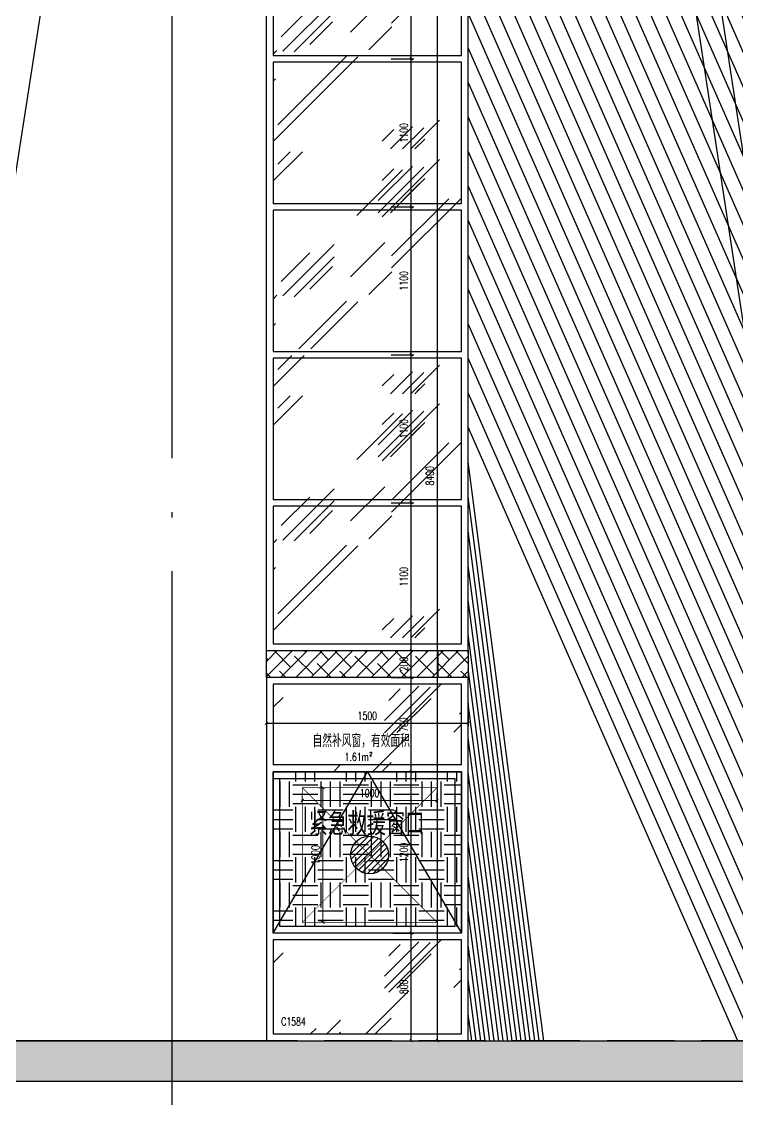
# Model space of a CAD drawing. Extents: x -4210259 to 293730, y -7499 to 868879.
# Drawn here: x -993139 to -987821, y 516801 to 524815 of the extents above; entities that cross this region are included whole.
import ezdxf

# ---------------------------------------------------------------- set-up
doc = ezdxf.new("R2010")
doc.units = 0
doc.header["$LTSCALE"] = 1000
doc.header["$MEASUREMENT"] = 0
for name, pattern in [('__DASH', [0.35, 0.25, -0.1]), ('DASH', [0.35, 0.25, -0.1]), ('DOTE', [2.4200000000000004, 2, -0.2, 0.02, -0.2])]:
    doc.linetypes.add(name, pattern=pattern)
doc.layers.get('Defpoints').update_dxf_attribs({"color": 210})
for name, color, linetype in [('A-AXIS-DOTE', 14, 'DOTE'), ('A-HATCH-2', 251, 'Continuous'), ('A-LIN-V', 9, 'Continuous'), ('A-WINDOW', 140, 'Continuous'), ('A-彩色打印层', 22, 'Continuous'), ('A-门窗表显示尺寸', 160, 'Continuous'), ('AS-WALL', 40, 'Continuous'), ('AXIS', 3, 'Continuous'), ('PUB_DIM', 3, 'Continuous'), ('SPACE', 7, 'Continuous'), ('SPACE_HATCH', 8, 'Continuous')]:
    doc.layers.add(name, color=color, linetype=linetype)
doc.layers.add('A-WALL-HATCH', color=8, linetype='Continuous', lineweight=13)
doc.styles.add('_TCH_DIM_T3', font='SIMPLEX', dxfattribs={"width": 0.7058823529411765, "bigfont": 'GBCBIG'})
doc.styles.add('_TCH_SPACE', font='SIMPLEX', dxfattribs={"height": 5, "bigfont": 'GBCBIG'})
doc.styles.add('A-DIM_T3', font='SIMPLEX', dxfattribs={"width": 0.7058823529411765, "bigfont": 'GBCBIG'})
doc.styles.add('A-STANDARD', font='SIMPLEX', dxfattribs={"bigfont": 'GBCBIG'})
doc.styles.add('STYLE1', font='')
doc.styles.get('STYLE1').set_extended_font_data('SimSun')
doc.dimstyles.new('_TCH_ARCH&&20', dxfattribs={"dimtxt": 59.5, "dimasz": 20, "dimexe": 20, "dimexo": 20, "dimgap": 25.25, "dimtad": 1, "dimdec": 0, "dimzin": 0, "dimdsep": 46, "dimtxsty": '_TCH_DIM_T3', "dimblk": 'ARCHTICK', "dimcen": 0.09, "dimclrt": 7, "dimazin": 2, "dimtfac": 1, "dimtdec": 0, "dimtix": 1, "dimtmove": 2, "dimatfit": 3, "dimfxl": 0, "dimtolj": 1, "dimtzin": 0, "dimarcsym": 0})
doc.dimstyles.new('A-DIM&&20', dxfattribs={"dimtxt": 59.5, "dimasz": 20, "dimexe": 20, "dimexo": 20, "dimgap": 25.25, "dimtad": 1, "dimdec": 0, "dimzin": 0, "dimdsep": 46, "dimtxsty": 'A-DIM_T3', "dimblk": 'ARCHTICK', "dimcen": 0.09, "dimclrt": 7, "dimazin": 2, "dimtfac": 1, "dimtdec": 0, "dimtix": 1, "dimtmove": 2, "dimatfit": 3, "dimfxl": 0, "dimtolj": 1, "dimtzin": 0, "dimarcsym": 0})

# ---------------------------------------------------------------- blocks, each defined once
blk = doc.blocks.new('_ArchTick')
at = {"color": 0, "linetype": 'ByBlock', "const_width": 0.4}
blk.add_lwpolyline([(-0.5, -0.5), (0.5, 0.5)], dxfattribs=at)
blk = doc.blocks.new('*D1228')
at = {"layer": 'A-门窗表显示尺寸', "color": 0, "lineweight": -2}
for p, q in [((-1802664.319735164, 520137.4520265377), (-1802494.319735164, 520137.4520265377)), ((-1802514.319735164, 519937.4520265377), (-1802514.319735164, 520137.4520265377)), ((-1802664.319735164, 519937.4520265377), (-1802494.319735164, 519937.4520265377))]:
    blk.add_line(p, q, dxfattribs=at)
at = {"layer": 'Defpoints', "color": 0}
for p in [(-1802684.319735164, 520137.4520265377), (-1802514.319735164, 520137.4520265377), (-1802684.319735164, 519937.4520265377)]:
    blk.add_point(p, dxfattribs=at)
at = {"layer": 'A-门窗表显示尺寸', "color": 0, "lineweight": -2, "xscale": 20, "yscale": 20, "zscale": 20}
for p, rotation in [((-1802514.319735164, 520137.4520265377), 90), ((-1802514.319735164, 519937.4520265377), 270)]:
    blk.add_blockref('_ArchTick', p, dxfattribs=dict(at, rotation=rotation))
at = {"layer": 'A-门窗表显示尺寸', "color": 7, "insert": (-1802569.319735163, 520037.4520265381), "char_height": 59.5, "attachment_point": 5, "rotation": 90, "style": '_TCH_DIM_T3'}
blk.add_mtext('\\A1;200', dxfattribs=at)
blk = doc.blocks.new('*D1229')
at = {"layer": 'A-门窗表显示尺寸', "color": 0, "lineweight": -2}
for p, q in [((-1802664.319735164, 521237.4520265376), (-1802494.319735164, 521237.4520265376)), ((-1802514.319735164, 520137.4520265377), (-1802514.319735164, 521237.4520265376)), ((-1802664.319735164, 520137.4520265377), (-1802494.319735164, 520137.4520265377))]:
    blk.add_line(p, q, dxfattribs=at)
at = {"layer": 'Defpoints', "color": 0}
for p in [(-1802684.319735164, 521237.4520265376), (-1802514.319735164, 521237.4520265376), (-1802684.319735164, 520137.4520265377)]:
    blk.add_point(p, dxfattribs=at)
at = {"layer": 'A-门窗表显示尺寸', "color": 0, "lineweight": -2, "xscale": 20, "yscale": 20, "zscale": 20}
for p, rotation in [((-1802514.319735164, 521237.4520265376), 90), ((-1802514.319735164, 520137.4520265377), 270)]:
    blk.add_blockref('_ArchTick', p, dxfattribs=dict(at, rotation=rotation))
at = {"layer": 'A-门窗表显示尺寸', "color": 7, "insert": (-1802569.319735163, 520687.4520265381), "char_height": 59.5, "attachment_point": 5, "rotation": 90, "style": '_TCH_DIM_T3'}
blk.add_mtext('\\A1;1100', dxfattribs=at)
blk = doc.blocks.new('*D1230')
at = {"layer": 'A-门窗表显示尺寸', "color": 0, "lineweight": -2}
for p, q in [((-1802664.319735164, 522337.4520265376), (-1802494.319735164, 522337.4520265376)), ((-1802514.319735164, 521237.4520265376), (-1802514.319735164, 522337.4520265376)), ((-1802664.319735164, 521237.4520265376), (-1802494.319735164, 521237.4520265376))]:
    blk.add_line(p, q, dxfattribs=at)
at = {"layer": 'Defpoints', "color": 0}
for p in [(-1802684.319735164, 522337.4520265376), (-1802514.319735164, 522337.4520265376), (-1802684.319735164, 521237.4520265376)]:
    blk.add_point(p, dxfattribs=at)
at = {"layer": 'A-门窗表显示尺寸', "color": 0, "lineweight": -2, "xscale": 20, "yscale": 20, "zscale": 20}
for p, rotation in [((-1802514.319735164, 522337.4520265376), 90), ((-1802514.319735164, 521237.4520265376), 270)]:
    blk.add_blockref('_ArchTick', p, dxfattribs=dict(at, rotation=rotation))
at = {"layer": 'A-门窗表显示尺寸', "color": 7, "insert": (-1802569.319735163, 521787.452026538), "char_height": 59.5, "attachment_point": 5, "rotation": 90, "style": '_TCH_DIM_T3'}
blk.add_mtext('\\A1;1100', dxfattribs=at)
blk = doc.blocks.new('*D1231')
at = {"layer": 'A-门窗表显示尺寸', "color": 0, "lineweight": -2}
for p, q in [((-1802664.319735164, 523437.4520265376), (-1802494.319735164, 523437.4520265376)), ((-1802514.319735164, 522337.4520265376), (-1802514.319735164, 523437.4520265376)), ((-1802664.319735164, 522337.4520265376), (-1802494.319735164, 522337.4520265376))]:
    blk.add_line(p, q, dxfattribs=at)
at = {"layer": 'Defpoints', "color": 0}
for p in [(-1802684.319735164, 523437.4520265376), (-1802514.319735164, 523437.4520265376), (-1802684.319735164, 522337.4520265376)]:
    blk.add_point(p, dxfattribs=at)
at = {"layer": 'A-门窗表显示尺寸', "color": 0, "lineweight": -2, "xscale": 20, "yscale": 20, "zscale": 20}
for p, rotation in [((-1802514.319735164, 523437.4520265376), 90), ((-1802514.319735164, 522337.4520265376), 270)]:
    blk.add_blockref('_ArchTick', p, dxfattribs=dict(at, rotation=rotation))
at = {"layer": 'A-门窗表显示尺寸', "color": 7, "insert": (-1802569.319735163, 522887.452026538), "char_height": 59.5, "attachment_point": 5, "rotation": 90, "style": '_TCH_DIM_T3'}
blk.add_mtext('\\A1;1100', dxfattribs=at)
blk = doc.blocks.new('*D1232')
at = {"layer": 'A-门窗表显示尺寸', "color": 0, "lineweight": -2}
for p, q in [((-1802664.319735164, 524537.4520265376), (-1802494.319735164, 524537.4520265376)), ((-1802514.319735164, 523437.4520265376), (-1802514.319735164, 524537.4520265376)), ((-1802664.319735164, 523437.4520265376), (-1802494.319735164, 523437.4520265376))]:
    blk.add_line(p, q, dxfattribs=at)
at = {"layer": 'Defpoints', "color": 0}
for p in [(-1802684.319735164, 524537.4520265376), (-1802514.319735164, 524537.4520265376), (-1802684.319735164, 523437.4520265376)]:
    blk.add_point(p, dxfattribs=at)
at = {"layer": 'A-门窗表显示尺寸', "color": 0, "lineweight": -2, "xscale": 20, "yscale": 20, "zscale": 20}
for p, rotation in [((-1802514.319735164, 524537.4520265376), 90), ((-1802514.319735164, 523437.4520265376), 270)]:
    blk.add_blockref('_ArchTick', p, dxfattribs=dict(at, rotation=rotation))
at = {"layer": 'A-门窗表显示尺寸', "color": 7, "insert": (-1802569.319735163, 523987.452026538), "char_height": 59.5, "attachment_point": 5, "rotation": 90, "style": '_TCH_DIM_T3'}
blk.add_mtext('\\A1;1100', dxfattribs=at)
blk = doc.blocks.new('*D1233')
at = {"layer": 'A-门窗表显示尺寸', "color": 0, "lineweight": -2}
for p, q in [((-1802664.319735164, 525637.4520265376), (-1802494.319735164, 525637.4520265376)), ((-1802514.319735164, 524537.4520265376), (-1802514.319735164, 525637.4520265376)), ((-1802664.319735164, 524537.4520265376), (-1802494.319735164, 524537.4520265376))]:
    blk.add_line(p, q, dxfattribs=at)
at = {"layer": 'Defpoints', "color": 0}
for p in [(-1802684.319735164, 525637.4520265376), (-1802514.319735164, 525637.4520265376), (-1802684.319735164, 524537.4520265376)]:
    blk.add_point(p, dxfattribs=at)
at = {"layer": 'A-门窗表显示尺寸', "color": 0, "lineweight": -2, "xscale": 20, "yscale": 20, "zscale": 20}
for p, rotation in [((-1802514.319735164, 525637.4520265376), 90), ((-1802514.319735164, 524537.4520265376), 270)]:
    blk.add_blockref('_ArchTick', p, dxfattribs=dict(at, rotation=rotation))
at = {"layer": 'A-门窗表显示尺寸', "color": 7, "insert": (-1802569.319735163, 525087.452026538), "char_height": 59.5, "attachment_point": 5, "rotation": 90, "style": '_TCH_DIM_T3'}
blk.add_mtext('\\A1;1100', dxfattribs=at)
blk = doc.blocks.new('*D1234')
at = {"layer": 'A-门窗表显示尺寸', "color": 0, "lineweight": -2}
for p, q in [((-1802644.319735164, 525637.4520265376), (-1802300.000000076, 525637.4520265376)), ((-1802320.000000076, 517237.4520265394), (-1802320.000000076, 525637.4520265376)), ((-1802644.319735164, 517237.4520265394), (-1802300.000000076, 517237.4520265394))]:
    blk.add_line(p, q, dxfattribs=at)
at = {"layer": 'Defpoints', "color": 0}
for p in [(-1802664.319735164, 525637.4520265376), (-1802320.000000076, 525637.4520265376), (-1802664.319735164, 517237.4520265394)]:
    blk.add_point(p, dxfattribs=at)
at = {"layer": 'A-门窗表显示尺寸', "color": 0, "lineweight": -2, "xscale": 20, "yscale": 20, "zscale": 20}
for p, rotation in [((-1802320.000000076, 525637.4520265376), 90), ((-1802320.000000076, 517237.4520265394), 270)]:
    blk.add_blockref('_ArchTick', p, dxfattribs=dict(at, rotation=rotation))
at = {"layer": 'A-门窗表显示尺寸', "color": 7, "insert": (-1802375.000000076, 521437.4520265389), "char_height": 59.5, "attachment_point": 5, "rotation": 90, "style": '_TCH_DIM_T3'}
blk.add_mtext('\\A1;8400', dxfattribs=at)
blk = doc.blocks.new('*D1451')
at = {"layer": 'Defpoints', "color": 0}
for p in [(-1653990, 542178.2995793271), (-1652990, 542178.2995793271), (-1652990, 542105)]:
    blk.add_point(p, dxfattribs=at)
at = {"layer": 'PUB_DIM', "color": 0, "lineweight": -2}
for p, q in [((-1653990, 542158.2995793271), (-1653990, 542085)), ((-1652990, 542158.2995793271), (-1652990, 542085)), ((-1653990, 542105), (-1652990, 542105))]:
    blk.add_line(p, q, dxfattribs=at)
at = {"layer": 'PUB_DIM', "color": 0, "lineweight": -2, "xscale": 20, "yscale": 20, "zscale": 20, "rotation": 180}
blk.add_blockref('_ArchTick', (-1653990, 542105), dxfattribs=at)
at = {"layer": 'PUB_DIM', "color": 0, "lineweight": -2, "xscale": 20, "yscale": 20, "zscale": 20}
blk.add_blockref('_ArchTick', (-1652990, 542105), dxfattribs=at)
at = {"layer": 'PUB_DIM', "color": 7, "insert": (-1653490, 542160), "char_height": 59.5, "attachment_point": 5, "style": '_TCH_DIM_T3'}
blk.add_mtext('\\A1;1000', dxfattribs=at)
blk = doc.blocks.new('*D1452')
at = {"layer": 'Defpoints', "color": 0}
for p in [(-1653888.7840406, 542199.6257803998), (-1653837.373280651, 542199.6257803998), (-1653888.7840406, 541199.6257804)]:
    blk.add_point(p, dxfattribs=at)
at = {"layer": 'PUB_DIM', "color": 0, "lineweight": -2}
for p, q in [((-1653868.7840406, 542199.6257803998), (-1653817.373280651, 542199.6257803998)), ((-1653837.373280651, 541199.6257804), (-1653837.373280651, 542199.6257803998)), ((-1653868.7840406, 541199.6257804), (-1653817.373280651, 541199.6257804))]:
    blk.add_line(p, q, dxfattribs=at)
at = {"layer": 'PUB_DIM', "color": 0, "lineweight": -2, "xscale": 20, "yscale": 20, "zscale": 20}
for p, rotation in [((-1653837.373280651, 542199.6257803998), 90), ((-1653837.373280651, 541199.6257804), 270)]:
    blk.add_blockref('_ArchTick', p, dxfattribs=dict(at, rotation=rotation))
at = {"layer": 'PUB_DIM', "color": 7, "insert": (-1653892.37328065, 541699.6257804002), "char_height": 59.5, "attachment_point": 5, "rotation": 90, "style": '_TCH_DIM_T3'}
blk.add_mtext('\\A1;1000', dxfattribs=at)
blk = doc.blocks.new('*D1310')
at = {"layer": 'A-门窗表显示尺寸', "color": 0, "lineweight": -2}
for p, q in [((-1821550.399671284, 519937.4520265376), (-1821394.319734998, 519937.4520265376)), ((-1821414.319734998, 519237.4520265125), (-1821414.319734998, 519937.4520265376)), ((-1821550.399671284, 519237.4520265125), (-1821394.319734998, 519237.4520265125))]:
    blk.add_line(p, q, dxfattribs=at)
at = {"layer": 'Defpoints', "color": 0}
for p in [(-1821570.399671284, 519937.4520265376), (-1821414.319734998, 519937.4520265376), (-1821570.399671284, 519237.4520265125)]:
    blk.add_point(p, dxfattribs=at)
at = {"layer": 'A-门窗表显示尺寸', "color": 0, "lineweight": -2, "xscale": 20, "yscale": 20, "zscale": 20}
for p, rotation in [((-1821414.319734998, 519937.4520265376), 90), ((-1821414.319734998, 519237.4520265125), 270)]:
    blk.add_blockref('_ArchTick', p, dxfattribs=dict(at, rotation=rotation))
at = {"layer": 'A-门窗表显示尺寸', "color": 7, "insert": (-1821469.319734997, 519587.4520265255), "char_height": 59.5, "attachment_point": 5, "rotation": 90, "style": 'A-DIM_T3'}
blk.add_mtext('\\A1;700', dxfattribs=at)
blk = doc.blocks.new('*D1311')
at = {"layer": 'A-门窗表显示尺寸', "color": 0, "lineweight": -2}
for p, q in [((-1821550.399671284, 519237.4520265125), (-1821394.319734998, 519237.4520265125)), ((-1821414.319734998, 518037.4520265125), (-1821414.319734998, 519237.4520265125)), ((-1821550.399671284, 518037.4520265125), (-1821394.319734998, 518037.4520265125))]:
    blk.add_line(p, q, dxfattribs=at)
at = {"layer": 'Defpoints', "color": 0}
for p in [(-1821570.399671284, 519237.4520265125), (-1821414.319734998, 519237.4520265125), (-1821570.399671284, 518037.4520265125)]:
    blk.add_point(p, dxfattribs=at)
at = {"layer": 'A-门窗表显示尺寸', "color": 0, "lineweight": -2, "xscale": 20, "yscale": 20, "zscale": 20}
for p, rotation in [((-1821414.319734998, 519237.4520265125), 90), ((-1821414.319734998, 518037.4520265125), 270)]:
    blk.add_blockref('_ArchTick', p, dxfattribs=dict(at, rotation=rotation))
at = {"layer": 'A-门窗表显示尺寸', "color": 7, "insert": (-1821469.319734997, 518637.4520265129), "char_height": 59.5, "attachment_point": 5, "rotation": 90, "style": 'A-DIM_T3'}
blk.add_mtext('\\A1;1200', dxfattribs=at)
blk = doc.blocks.new('*D1312')
at = {"layer": 'A-门窗表显示尺寸', "color": 0, "lineweight": -2}
for p, q in [((-1821550.399671284, 518037.4520265125), (-1821394.319734998, 518037.4520265125)), ((-1821414.319734998, 517237.4520265394), (-1821414.319734998, 518037.4520265125)), ((-1821550.399671284, 517237.4520265394), (-1821394.319734998, 517237.4520265394))]:
    blk.add_line(p, q, dxfattribs=at)
at = {"layer": 'Defpoints', "color": 0}
for p in [(-1821570.399671284, 518037.4520265125), (-1821414.319734998, 518037.4520265125), (-1821570.399671284, 517237.4520265394)]:
    blk.add_point(p, dxfattribs=at)
at = {"layer": 'A-门窗表显示尺寸', "color": 0, "lineweight": -2, "xscale": 20, "yscale": 20, "zscale": 20}
for p, rotation in [((-1821414.319734998, 518037.4520265125), 90), ((-1821414.319734998, 517237.4520265394), 270)]:
    blk.add_blockref('_ArchTick', p, dxfattribs=dict(at, rotation=rotation))
at = {"layer": 'A-门窗表显示尺寸', "color": 7, "insert": (-1821469.319734997, 517637.4520265263), "char_height": 59.5, "attachment_point": 5, "rotation": 90, "style": 'A-DIM_T3'}
blk.add_mtext('\\A1;800', dxfattribs=at)
blk = doc.blocks.new('*D1313')
at = {"layer": 'A-门窗表显示尺寸', "color": 0, "lineweight": -2}
for p, q in [((-1822490.399681424, 519747.4520265373), (-1822490.399681424, 519577.9616212295)), ((-1820990.399681253, 519747.4520265373), (-1820990.399681253, 519577.9616212295)), ((-1822490.399681424, 519597.9616212295), (-1820990.399681253, 519597.9616212295))]:
    blk.add_line(p, q, dxfattribs=at)
at = {"layer": 'Defpoints', "color": 0}
for p in [(-1822490.399681424, 519767.4520265373), (-1820990.399681253, 519767.4520265373), (-1820990.399681253, 519597.9616212295)]:
    blk.add_point(p, dxfattribs=at)
at = {"layer": 'A-门窗表显示尺寸', "color": 0, "lineweight": -2, "xscale": 20, "yscale": 20, "zscale": 20, "rotation": 180}
blk.add_blockref('_ArchTick', (-1822490.399681424, 519597.9616212295), dxfattribs=at)
at = {"layer": 'A-门窗表显示尺寸', "color": 0, "lineweight": -2, "xscale": 20, "yscale": 20, "zscale": 20}
blk.add_blockref('_ArchTick', (-1820990.399681253, 519597.9616212295), dxfattribs=at)
at = {"layer": 'A-门窗表显示尺寸', "color": 7, "insert": (-1821740.399681339, 519652.9616212295), "char_height": 59.5, "attachment_point": 5, "style": 'A-DIM_T3'}
blk.add_mtext('\\A1;1500', dxfattribs=at)
blk = doc.blocks.new('C1454')
at = {"layer": 'A-HATCH-2'}
h = blk.add_hatch(dxfattribs=at)
h.set_pattern_fill('ANSI38', color=256, scale=50)
h.set_pattern_definition([(45, (0, 0), (-56.12660075668221, 56.12660075668221), []), (135, (0, 0), (-168.3798022700466, 56.12660075668222), [198.4375, -119.0625])])
h.paths.add_polyline_path([(-1803590.3996815, 520137.4520265375), (-1802090.399681419, 520137.4520265375), (-1802090.399681419, 519937.4520265375), (-1803590.3996815, 519937.4520265375)])
at = {"layer": 'A-WALL-HATCH'}
h = blk.add_hatch(dxfattribs=at)
h.set_pattern_fill('玻璃2', color=256, scale=100)
h.set_pattern_definition([(45, (2950370.000000008, 40.00000002526212), (0, 1527.350647362943), [600, -360, 600, -360, 240, -523.28157]), (45, (2950340.000000008, 70.00000002526212), (0, 1527.350647362943), [480, -600, 360, -360, 420, -463.28157]), (45, (2950340.000000008, 160.0000000252621), (0, 1527.350647362943), [360, -720, 240, -360, 540, -463.28157]), (45, (2950430.000000008, 70.00000002526212), (0, 1527.350647362943), [360, -720, 300, -1303.2815]), (45, (2950520.000000008, 160.0000000252621), (0, 1527.350647362943), [180, -900, 120, -1483.2815]), (45, (2950370.000000008, 310.0000000252621), (0, 1527.350647362943), [120, -900, 120, -480, 300, -763.28157]), (45, (2950910.000000008, 220.0000000252621), (0, 1527.350647362943), [600, -900, 720, -475.28157]), (45, (2950910.000000008, 130.0000000252621), (0, 1527.350647362943), [840, -600, 900, -355.28157]), (45, (2951060.000000008, 250.0000000252621), (0, -1697.056274847714), [600, -840, 480, -763.28157]), (45, (2950970.000000008, 430.0000000252621), (0, 1527.350647362943), [300, -1200, 360, -823.28157]), (45, (2951150.000000008, 340.0000000252621), (0, 1527.350647362943), [240, -1200, 240, -1003.2815])])
h.paths.add_polyline_path([(-1803540.399681425, 523867.4520265374), (-1802140.399681419, 523867.4520265374), (-1802140.399681419, 525567.4520265374), (-1803540.399681425, 525567.4520265374)])
h = blk.add_hatch(dxfattribs=at)
h.set_pattern_fill('玻璃2', color=256, scale=100)
h.set_pattern_definition([(45, (2950370.000000008, -1779.999999974738), (0, 1527.350647362943), [600, -360, 600, -360, 240, -523.28157]), (45, (2950340.000000008, -1749.999999974738), (0, 1527.350647362943), [480, -600, 360, -360, 420, -463.28157]), (45, (2950340.000000008, -1659.999999974738), (0, 1527.350647362943), [360, -720, 240, -360, 540, -463.28157]), (45, (2950430.000000008, -1749.999999974738), (0, 1527.350647362943), [360, -720, 300, -1303.2815]), (45, (2950520.000000008, -1659.999999974738), (0, 1527.350647362943), [180, -900, 120, -1483.2815]), (45, (2950370.000000008, -1509.999999974738), (0, 1527.350647362943), [120, -900, 120, -480, 300, -763.28157]), (45, (2950910.000000008, -1599.999999974738), (0, 1527.350647362943), [600, -900, 720, -475.28157]), (45, (2950910.000000008, -1689.999999974738), (0, 1527.350647362943), [840, -600, 900, -355.28157]), (45, (2951060.000000008, -1569.999999974738), (0, -1697.056274847714), [600, -840, 480, -763.28157]), (45, (2950970.000000008, -1389.999999974738), (0, 1527.350647362943), [300, -1200, 360, -823.28157]), (45, (2951150.000000008, -1479.999999974738), (0, 1527.350647362943), [240, -1200, 240, -1003.2815])])
h.paths.add_polyline_path([(-1802140.399681419, 522332.4520265374), (-1803540.399681425, 522332.4520265374), (-1803540.399681425, 522047.4520265374), (-1802140.399681419, 522047.4520265374)])
h.paths.add_polyline_path([(-1803540.399681425, 522382.4520265374), (-1802140.399681419, 522382.4520265374), (-1802140.399681419, 523847.4520265374), (-1803540.399681425, 523847.4520265374)])
h = blk.add_hatch(dxfattribs=at)
h.set_pattern_fill('玻璃2', color=256, scale=100)
h.set_pattern_definition([(45, (2950370.000000008, -3594.999999974738), (0, 1527.350647362943), [600, -360, 600, -360, 240, -523.28157]), (45, (2950340.000000008, -3564.999999974738), (0, 1527.350647362943), [480, -600, 360, -360, 420, -463.28157]), (45, (2950340.000000008, -3474.999999974738), (0, 1527.350647362943), [360, -720, 240, -360, 540, -463.28157]), (45, (2950430.000000008, -3564.999999974738), (0, 1527.350647362943), [360, -720, 300, -1303.2815]), (45, (2950520.000000008, -3474.999999974738), (0, 1527.350647362943), [180, -900, 120, -1483.2815]), (45, (2950370.000000008, -3324.999999974738), (0, 1527.350647362943), [120, -900, 120, -480, 300, -763.28157]), (45, (2950910.000000008, -3414.999999974738), (0, 1527.350647362943), [600, -900, 720, -475.28157]), (45, (2950910.000000008, -3504.999999974738), (0, 1527.350647362943), [840, -600, 900, -355.28157]), (45, (2951060.000000008, -3384.999999974738), (0, -1697.056274847714), [600, -840, 480, -763.28157]), (45, (2950970.000000008, -3204.999999974738), (0, 1527.350647362943), [300, -1200, 360, -823.28157]), (45, (2951150.000000008, -3294.999999974738), (0, 1527.350647362943), [240, -1200, 240, -1003.2815])])
h.paths.add_polyline_path([(-1803540.399681425, 520232.4520265374), (-1802140.399681419, 520232.4520265374), (-1802140.399681419, 522032.4520265374), (-1803540.399681425, 522032.4520265374)])
at = {"layer": 'A-LIN-V'}
blk.add_line((-1803590.3996815, 520137.4520265375), (-1802190.399681494, 520137.4520265375), dxfattribs=at)
at = {"layer": 'A-WALL-HATCH'}
blk.add_line((-1802314.319735163, 519937.4520265375), (-1802314.319735163, 520137.4520265375), dxfattribs=at)
at = {"layer": 'A-WINDOW'}
for p, q in [((-1803590.399681424, 520117.4520265375), (-1803590.399681424, 525637.4520265374)), ((-1802090.399681419, 520117.4520265375), (-1802090.399681419, 525637.4520265374)), ((-1803590.399681425, 520137.4520265375), (-1802090.399681419, 520137.4520265375))]:
    blk.add_line(p, q, dxfattribs=at)
for points in [[(-1803540.399681014, 524562.4520265374), (-1802140.399681009, 524562.4520265374), (-1802140.399681419, 525587.4520265374), (-1803540.399681425, 525587.4520265374)], [(-1803540.399681014, 523462.4520265374), (-1802140.399681009, 523462.4520265374), (-1802140.399681009, 524512.4520265374), (-1803540.399681014, 524512.4520265374)], [(-1803540.399681014, 522362.4520265374), (-1802140.399681009, 522362.4520265374), (-1802140.399681009, 523412.4520265374), (-1803540.399681014, 523412.4520265374)], [(-1803540.399681015, 522312.4520265374), (-1803540.399681015, 521262.4520265374), (-1802140.399681009, 521262.4520265374), (-1802140.399681009, 522312.4520265374)], [(-1803540.399681425, 520187.4520265374), (-1802140.399681419, 520187.4520265374), (-1802140.399681009, 521212.4520265374), (-1803540.399681015, 521212.4520265374)], [(-1803590.3996815, 520137.4520265375), (-1802090.399681419, 520137.4520265375), (-1802090.399681419, 519937.4520265375), (-1803590.3996815, 519937.4520265375)]]:
    blk.add_lwpolyline(points, close=True, dxfattribs=at)
at = {"layer": 'A-门窗表显示尺寸'}
for p1, p2, distance, picture, middle in [((-1802684.319735163, 524537.4520265374), (-1802684.319735163, 525637.4520265374), -169.99999999883585, '*D1233', (-1802569.319735163, 525087.452026538)), ((-1802664.319735163, 517237.4520265392), (-1802664.319735163, 525637.4520265374), -344.31973508698866, '*D1234', (-1802375.000000076, 521437.4520265389)), ((-1802684.319735163, 523437.4520265374), (-1802684.319735163, 524537.4520265374), -169.99999999883585, '*D1232', (-1802569.319735163, 523987.452026538)), ((-1802684.319735163, 522337.4520265374), (-1802684.319735163, 523437.4520265374), -169.99999999883585, '*D1231', (-1802569.319735163, 522887.452026538)), ((-1802684.319735163, 521237.4520265374), (-1802684.319735163, 522337.4520265374), -169.99999999883585, '*D1230', (-1802569.319735163, 521787.452026538)), ((-1802684.319735163, 520137.4520265375), (-1802684.319735163, 521237.4520265374), -169.99999999883585, '*D1229', (-1802569.319735163, 520687.4520265381)), ((-1802684.319735163, 519937.4520265375), (-1802684.319735163, 520137.4520265375), -169.99999999883585, '*D1228', (-1802569.319735163, 520037.4520265381))]:
    dim = blk.add_aligned_dim(p1=p1, p2=p2, distance=distance, dimstyle='_TCH_ARCH&&20', dxfattribs=at)
    dim.commit()
    dim.dimension.update_dxf_attribs({"geometry": picture, "text_midpoint": middle})
blk = doc.blocks.new('w42432')
at = {"layer": 'A-彩色打印层'}
h = blk.add_hatch(dxfattribs=at)
h.set_pattern_fill('ANSI31', color=1, scale=20)
h.set_pattern_definition([(45, (-3066307.735240138, -1060647.206974213), (-22.45064030267288, 22.45064030267288), [])])
edge = h.paths.add_edge_path()
edge.add_arc((-1653490, 541699.6257803997), 140.6529179719911, 0, 360)
at = {"layer": 'A-彩色打印层', "linetype": 'DASH', "const_width": 5, "elevation": -3.053224919695628e-09}
blk.add_lwpolyline([(-1653990, 542199.6257803995), (-1652990, 542199.6257803995), (-1652990, 541199.6257803998), (-1653990, 541199.6257803998)], close=True, dxfattribs=at)
for points in [[(-1653990, 542199.6257803995), (-1652990, 541199.6257803998)], [(-1652990, 542199.6257803995), (-1653990, 541199.6257803998)]]:
    blk.add_lwpolyline(points, dxfattribs=at)
at = {"layer": 'A-彩色打印层', "ltscale": 0.5}
blk.add_circle((-1653490, 541699.6257803997, -3.053224919695628e-09), 140.6529179719911, dxfattribs=at)
at = {"layer": 'AXIS', "linetype": 'Continuous', "style": 'STYLE1', "width": 0.7}
blk.add_text('紧急救援窗口', height=150, dxfattribs=at).set_placement((-1653941.670200904, 541862.582733533, -3.053224919695628e-09))
at = {"layer": 'PUB_DIM'}
for p1, p2, distance, picture, middle in [((-1653990, 542178.2995793271), (-1652990, 542178.2995793271), -73.29957932711113, '*D1451', (-1653490, 542160)), ((-1653888.784040599, 541199.6257803998), (-1653888.784040599, 542199.6257803995), -51.410759947961196, '*D1452', (-1653892.37328065, 541699.6257804002))]:
    dim = blk.add_aligned_dim(p1=p1, p2=p2, distance=distance, dimstyle='_TCH_ARCH&&20', dxfattribs=at)
    dim.commit()
    dim.dimension.update_dxf_attribs({"geometry": picture, "text_midpoint": middle})
blk = doc.blocks.new('er446')
at = {"layer": 'A-WALL-HATCH'}
h = blk.add_hatch(dxfattribs=at)
h.set_pattern_fill('玻璃2', color=256, scale=100, angle=180)
h.set_pattern_definition([(45, (3085130.236071297, -5340), (0, 1527.350647362943), [600, -360, 600, -360, 240, -523.28157]), (45, (3085100.236071297, -5310), (0, 1527.350647362943), [480, -600, 360, -360, 420, -463.28157]), (45, (3085100.236071297, -5220), (0, 1527.350647362943), [360, -720, 240, -360, 540, -463.28157]), (45, (3085190.236071297, -5310), (0, 1527.350647362943), [360, -720, 300, -1303.2815]), (45, (3085280.236071297, -5220), (0, 1527.350647362943), [180, -900, 120, -1483.2815]), (45, (3085130.236071297, -5070), (0, 1527.350647362943), [120, -900, 120, -480, 300, -763.28157]), (45, (3085670.236071297, -5160), (0, 1527.350647362943), [600, -900, 720, -475.28157]), (45, (3085670.236071297, -5250), (0, 1527.350647362943), [840, -600, 900, -355.28157]), (45, (3085820.236071297, -5130), (0, -1697.056274847714), [600, -840, 480, -763.28157]), (45, (3085730.236071297, -4950), (0, 1527.350647362943), [300, -1200, 360, -823.28157]), (45, (3085910.236071297, -5040), (0, 1527.350647362943), [240, -1200, 240, -1003.2815])])
h.paths.add_polyline_path([(-1822440.399681424, 519237.4520265124), (-1821040.399681253, 519237.4520265123), (-1821040.399681253, 519887.4520265123), (-1822440.399681424, 519887.4520265123)])
h = blk.add_hatch(dxfattribs=at)
h.set_pattern_fill('玻璃2', color=256, scale=100, angle=180)
h.set_pattern_definition([(45, (3085130.236071297, -7240), (0, 1527.350647362943), [600, -360, 600, -360, 240, -523.28157]), (45, (3085100.236071297, -7210), (0, 1527.350647362943), [480, -600, 360, -360, 420, -463.28157]), (45, (3085100.236071297, -7120), (0, 1527.350647362943), [360, -720, 240, -360, 540, -463.28157]), (45, (3085190.236071297, -7210), (0, 1527.350647362943), [360, -720, 300, -1303.2815]), (45, (3085280.236071297, -7120), (0, 1527.350647362943), [180, -900, 120, -1483.2815]), (45, (3085130.236071297, -6970), (0, 1527.350647362943), [120, -900, 120, -480, 300, -763.28157]), (45, (3085670.236071297, -7060), (0, 1527.350647362943), [600, -900, 720, -475.28157]), (45, (3085670.236071297, -7150), (0, 1527.350647362943), [840, -600, 900, -355.28157]), (45, (3085820.236071297, -7030), (0, -1697.056274847714), [600, -840, 480, -763.28157]), (45, (3085730.236071297, -6850), (0, 1527.350647362943), [300, -1200, 360, -823.28157]), (45, (3085910.236071297, -6940), (0, 1527.350647362943), [240, -1200, 240, -1003.2815])])
h.paths.add_polyline_path([(-1822440.399681424, 517287.4520264891), (-1821040.399681253, 517287.452026489), (-1821040.399681253, 517987.4520265123), (-1822440.399681424, 517987.4520265123)])
at = {"layer": 'SPACE_HATCH'}
h = blk.add_hatch(dxfattribs=at)
h.set_pattern_fill('土壤', color=1, scale=50, style=0)
h.set_pattern_definition([(0, (0, 0), (187.5, 187.5), [187.5, -187.5]), (0, (0, 70.3125), (187.5, 187.5), [187.5, -187.5]), (0, (0, 140.625), (187.5, 187.5), [187.5, -187.5]), (90, (23.4375, 164.0625), (-187.5, 187.5), [187.5, -187.5]), (90, (93.75, 164.0625), (-187.5, 187.5), [187.5, -187.5]), (90, (164.0625, 164.0625), (-187.5, 187.5), [187.5, -187.5])])
h.paths.add_polyline_path([(-1821040.399681303, 518087.4520265122), (-1822440.399681438, 518087.4520266195), (-1822440.399681442, 519237.4520264863), (-1821040.399681291, 519237.452026509)])
at = {"layer": 'A-WINDOW'}
for p, q in [((-1821040.399681253, 519287.4520265123), (-1822440.399681424, 519287.4520265123)), ((-1821040.399681253, 519237.4520265123), (-1822440.399681424, 519237.4520265123)), ((-1821040.399681253, 518037.4520265123), (-1822440.399681424, 518037.4520265123)), ((-1821040.399681253, 517987.4520265123), (-1822440.399681424, 517987.4520265123))]:
    blk.add_line(p, q, dxfattribs=at)
for points in [[(-1822490.399681424, 517237.4520264891), (-1820990.399681253, 517237.4520264891), (-1820990.399681253, 519937.4520265123), (-1822490.399681424, 519937.4520265123)], [(-1822440.399681424, 519237.4520265123), (-1821040.399681253, 519237.4520265123), (-1821040.399681253, 518037.4520265123), (-1822440.399681424, 518037.4520265123)], [(-1822390.399681424, 519187.4520265123), (-1821090.399681253, 519187.4520265123), (-1821090.399681253, 518087.4520265123), (-1822390.399681424, 518087.4520265123)]]:
    blk.add_lwpolyline(points, close=True, dxfattribs=at)
for points in [[(-1821040.399681253, 519287.4520265123), (-1821040.399681253, 519887.4520265123), (-1822440.399681424, 519887.4520265123), (-1822440.399681424, 519287.4520265123)], [(-1822440.399681424, 519237.4520265123), (-1822440.399681424, 518037.4520265123)], [(-1822440.399681424, 518037.4520265123), (-1821740.399681339, 519237.4520265123), (-1821040.399681253, 518037.4520265123)], [(-1821040.399681253, 518037.4520265123), (-1821040.399681253, 519237.4520265123)], [(-1822440.399681424, 517987.4520265123), (-1822440.399681424, 517287.4520264891), (-1821040.399681253, 517287.4520264891), (-1821040.399681253, 517987.4520265123)]]:
    blk.add_lwpolyline(points, dxfattribs=at)
at = {"layer": 'A-WALL-HATCH'}
blk.add_blockref('w42432', (-168233.6807683764, -23080.92860240443, 3.053224919695628e-09), dxfattribs=at)
at = {"layer": 'A-门窗表显示尺寸', "color": 3, "style": 'A-STANDARD', "width": 0.7058823529411765}
blk.add_text('C1584', height=59.5, dxfattribs=at).set_placement((-1822380, 517350))
at = {"layer": 'SPACE', "color": 1, "style": '_TCH_SPACE'}
blk.add_text('自然补风窗，有效面积', height=96.45390070921985, dxfattribs=at).set_placement((-1822147.470125062, 519419.9999999502))
at = {"layer": 'SPACE', "color": 1, "style": '_TCH_SPACE', "width": 0.7058823529411765}
for s, height, p in [('1.61m', 59.5, (-1821909.236082509, 519317.6249999502)), ('2', 29.75, (-1821725.236082509, 519352.6249999502))]:
    blk.add_text(s, height=height, dxfattribs=at).set_placement(p)
at = {"layer": 'A-门窗表显示尺寸'}
for p1, p2, distance, picture, middle in [((-1821570.399671283, 519237.4520265123), (-1821570.399671283, 519937.4520265373), -156.07993628503755, '*D1310', (-1821469.319734997, 519587.4520265255)), ((-1822490.399681424, 519767.4520265373), (-1820990.399681253, 519767.4520265373), -169.49040530784987, '*D1313', (-1821740.399681339, 519652.9616212295)), ((-1821570.399671283, 518037.4520265122), (-1821570.399671283, 519237.4520265123), -156.07993628503755, '*D1311', (-1821469.319734997, 518637.4520265129)), ((-1821570.399671283, 517237.4520265392), (-1821570.399671283, 518037.4520265122), -156.07993628503755, '*D1312', (-1821469.319734997, 517637.4520265263))]:
    dim = blk.add_aligned_dim(p1=p1, p2=p2, distance=distance, dimstyle='A-DIM&&20', dxfattribs=at)
    dim.commit()
    dim.dimension.update_dxf_attribs({"geometry": picture, "text_midpoint": middle})

msp = doc.modelspace()

# ---------------------------------------------------------------- hatches: boundary and pattern name
at = {"layer": 'A-HATCH-2'}
h = msp.add_hatch(dxfattribs=at)
h.set_pattern_fill('ANSI31', color=256, scale=150, angle=45)
h.set_pattern_definition([(90, (-40599514146.95641, -3384804562.000004), (-238.125, -1.848892746611746e-30), [])])
h.paths.add_polyline_path([(-1016820.66764856, 517237.4520265247), (-1014520.667607667, 517237.4520265171), (-1014520.667607667, 519637.4520265404), (-993620.6676076635, 519637.4520265404), (-993620.6676076635, 517237.4520265404), (-1016870.66764856, 517237.4520264904), (-1016820.66764856, 517237.4520265136), (-991320.6676209894, 517237.4520265137), (-991320.6676209893, 534887.4520265249), (-1016820.66764856, 534887.452026525)])
h = msp.add_hatch(dxfattribs=at)
h.set_pattern_fill('ANSI31', color=256, scale=150, angle=45.00000000000001)
h.set_pattern_definition([(90, (-40599475741.43156, -3384804562.000004), (-238.125, -1.848892746611746e-30), [])])
h.paths.add_polyline_path([(-989820.6676281036, 534887.4520265377), (-964320.6676285587, 534887.4520265121), (-964320.6676285595, 517237.452026516), (-967020.6676076562, 517237.4520265113), (-967020.6676076561, 522237.4520265262), (-972020.6676076388, 522237.4520265063), (-972020.6676076693, 517237.4520265137), (-972920.0000000001, 517237.4520265136), (-989410, 517237.4520265136), (-991180.0000000002, 517237.4520265136), (-991320.6676282745, 517237.4520265148), (-989820.6676281034, 517237.4520265148), (-974320.6676076761, 517237.4520265287), (-974320.6676076761, 519637.4520265287), (-987520.6676076811, 519637.4520265329), (-987520.6676076811, 517237.4520265168), (-989820.6676281032, 517237.4520265165)])
h = msp.add_hatch(dxfattribs=at)
h.set_pattern_fill('ANSI38', color=256, scale=150)
h.set_pattern_definition([(45, (0, 0), (-168.3798022700466, 168.3798022700466), []), (135, (0, 0), (-505.1394068101398, 168.3798022700467), [595.3125, -357.1875])])
h.paths.add_polyline_path([(-962820.667648551, 517237.4520264904), (-946220.66761283, 517237.4520264904), (-946220.66761283, 516937.4520265246), (-962820.667648551, 516937.4520265246)])
h.paths.add_polyline_path([(-967020.6676076561, 516937.4520265246), (-964320.6676285589, 516937.4520265246), (-964320.6676285589, 517237.4520264904), (-967020.6676076561, 517237.4520264904)])
h.paths.add_polyline_path([(-1016820.66764856, 517237.4520265136), (-972020.6676076691, 517237.4520265136), (-972020.6676076691, 516937.4520265246), (-1016820.66764856, 516937.4520265246)])
h.paths.add_polyline_path([(-1020520.66760765, 516937.4520265246), (-1018320.667628568, 516937.4520265246), (-1018320.667628568, 517237.4520264904), (-1020520.66760765, 517237.4520264904)])
h.paths.add_polyline_path([(-1070820.66764828, 516937.4520265245), (-1026520.667607633, 516937.4520265245), (-1026520.667607633, 517237.4520265146), (-1070820.66764828, 517237.4520265146)])
h.paths.add_polyline_path([(-1075020.667616444, 516937.4520265245), (-1072320.667628287, 516937.4520265245), (-1072320.667628287, 517237.4520264899), (-1075020.667616444, 517237.4520264899)])
h.paths.add_polyline_path([(-1104220.667464609, 516937.4520265245), (-1080020.667616457, 516937.4520265245), (-1080020.667616457, 517237.4520265136), (-1104220.667464609, 517237.4520265136)])

# ---------------------------------------------------------------- linework, layer by layer
at = {"layer": 'A-AXIS-DOTE', "ltscale": 2}
msp.add_line((-992020.6676164446, 511887.4520265246), (-992020.6676164444, 538485.0684404817), dxfattribs=at)
at = {"layer": 'A-AXIS-DOTE', "linetype": '__DASH', "ltscale": 2}
msp.add_line((-940690, 517237.4520265153), (-1111279.804428067, 517237.4520265135), dxfattribs=at)
at = {"layer": 'A-LIN-V'}
msp.add_line((-1104220.667464609, 517237.4520265136), (-946220.66761283, 517237.4520265136), dxfattribs=at)
at = {"layer": 'AS-WALL'}
msp.add_line((-1111279.804428067, 516937.4520265245), (-940690, 516937.4520265246), dxfattribs=at)

# ---------------------------------------------------------------- block references
at = {"layer": 'A-LIN-V'}
for name, p in [('C1454', (812269.732053316, 6.984919309616089e-10)), ('er446', (831169.73205315, 2.572778612375259e-08))]:
    msp.add_blockref(name, p, dxfattribs=at)

doc.saveas('drawing.dxf')
